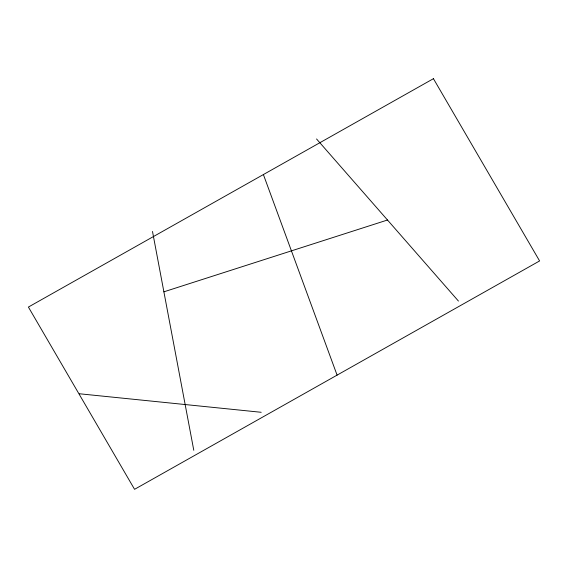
<?xml version="1.0" encoding="UTF-8"?>
<svg xmlns="http://www.w3.org/2000/svg" width="568" height="568" viewBox="0 0 568 568"><rect width="100%" height="100%" fill="white"/><g stroke="black" fill="none" stroke-linecap="round" stroke-linejoin="round"><path stroke-width="0.85" d="M163.889 291.824L387.49 220.015M79.35 393.759L261.195 412.29M316.546 138.961L458.44 301.068M263.396 174.561L337.087 375.128M152.501 231.453L193.787 450.296M433.434 78.682L28.4 307.061L134.566 489.318L539.6 260.939L433.434 78.682"/></g></svg>
